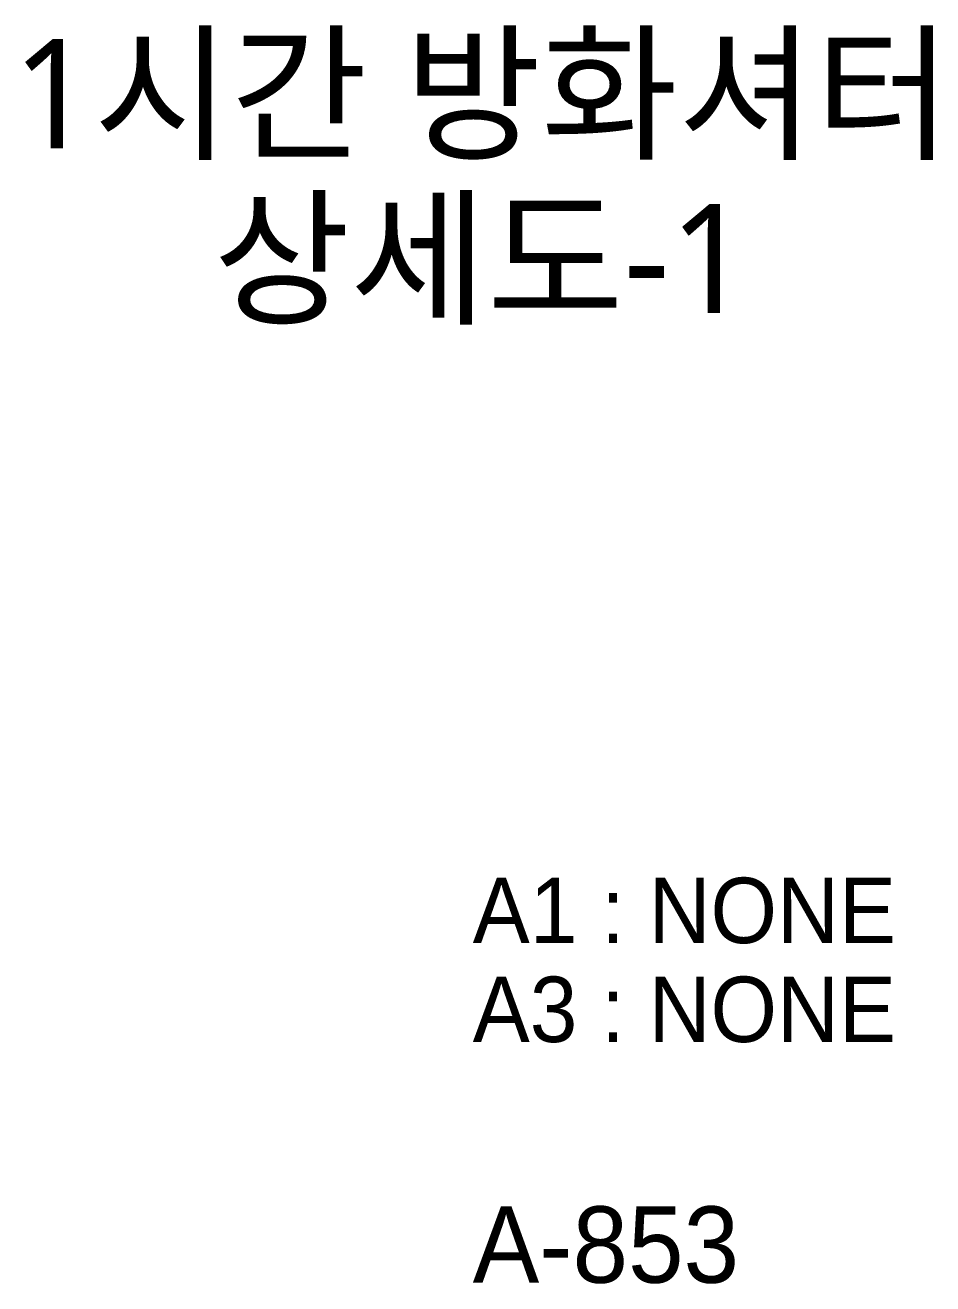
# Model space of a CAD drawing. Header units: millimetres. Extents: x -6941 to 136681, y 2065 to 58366.
# Drawn here: x 106811 to 107435, y 3152 to 4017 of the extents above; entities that cross this region are included whole.
import ezdxf
from ezdxf.enums import TextEntityAlignment as Align

# ---------------------------------------------------------------- set-up
doc = ezdxf.new("R2010")
doc.units = ezdxf.units.MM
doc.header["$LTSCALE"] = 4
doc.header["$MEASUREMENT"] = 0
doc.layers.add('A-BORD-TEXT', color=3, linetype='CONTINUOUS')
doc.styles.add('돋움', font='')
doc.styles.add('맑은고딕', font='malgun.ttf')
doc.styles.get('돋움').set_extended_font_data('Dotum')

msp = doc.modelspace()

# ---------------------------------------------------------------- texts
at = {"layer": 'A-BORD-TEXT', "style": '맑은고딕'}
for s, p in [('1시간 방화셔터', (107125.33, 3970.22)), ('상세도-1', (107125.33, 3856.88))]:
    msp.add_text(s, height=75, dxfattribs=at).set_placement(p, align=Align.MIDDLE_CENTER)
at = {"layer": 'A-BORD-TEXT', "style": '돋움'}
for s, height, p in [('A1 : NONE', 45, (107118.89, 3385.98)), ('A1 : NONE', 45, (107118.89, 3385.98)), ('A3 : NONE', 45, (107118.89, 3317.95)), ('A3 : NONE', 45, (107118.89, 3317.95)), ('A-853', 52.5, (107118.89, 3152.41))]:
    msp.add_text(s, height=height, dxfattribs=at).set_placement(p)

doc.saveas('drawing.dxf')
